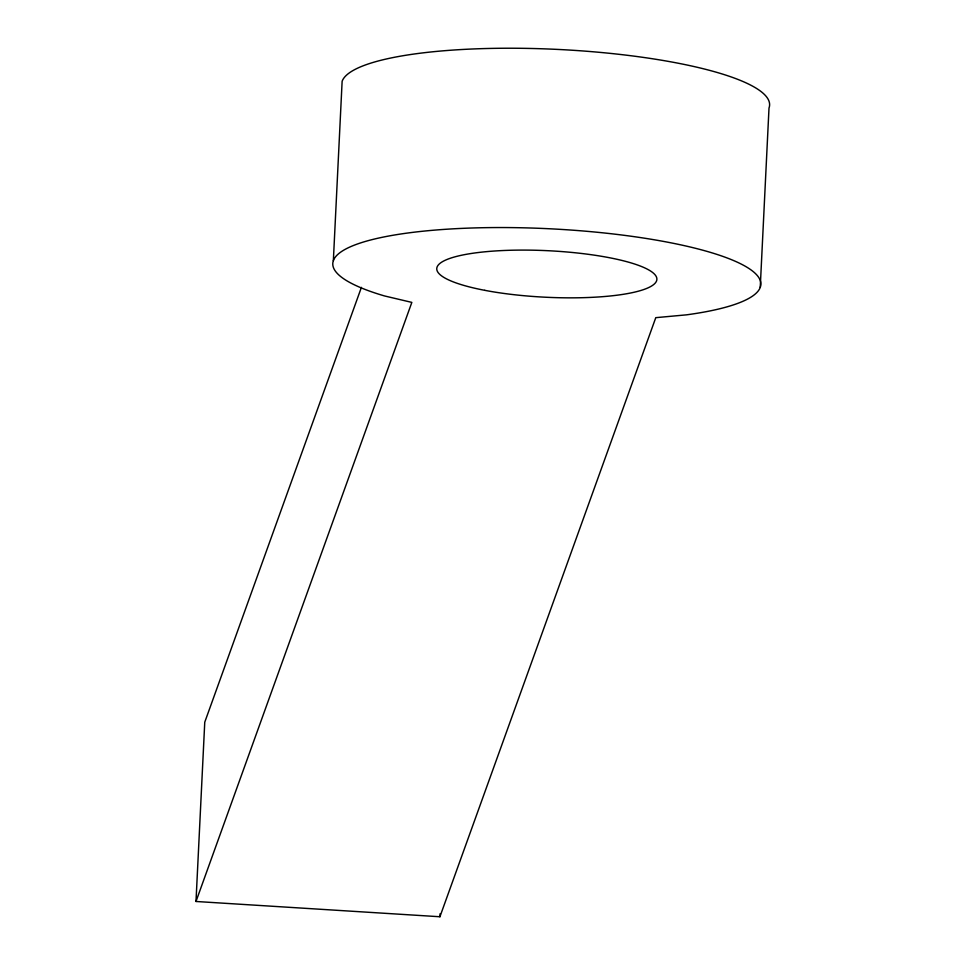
<?xml version="1.0" encoding="UTF-8"?>
<svg xmlns="http://www.w3.org/2000/svg" width="965" height="965" viewBox="0 0 965 965"><rect width="100%" height="100%" fill="white"/><g stroke="black" fill="none" stroke-linecap="round" stroke-linejoin="round"><path stroke-width="1.45" d="M195.992 901.479L411.838 302.395L384.553 295.953A214.29 45.283 2.8 0 1 407.206 233.084A214.29 45.283 2.8 0 1 709.058 251.974A214.29 45.283 2.8 0 1 686.404 314.855L655.778 317.666L439.919 916.75L195.992 901.479L204.761 722.17L361.417 287.365M333.359 260.598L342.129 81.289A214.29 45.283 2.8 0 1 571.594 50.192A214.29 45.283 2.8 0 1 769.009 108.02L760.239 287.329M439.919 916.75L440.064 913.759M484.78 290.332A110.203 23.293 2.8 0 0 656.574 280.839A110.203 23.293 2.8 0 0 499.05 250.731A110.203 23.293 2.8 0 0 484.78 290.332"/></g></svg>
